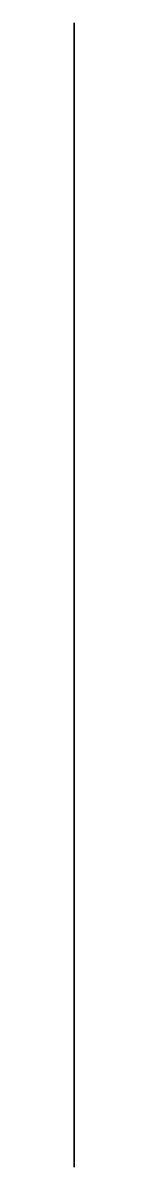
# Model space of a CAD drawing. Header units: centimetres. Extents: x 0 to 0, y -0.5 to 0.5.
import ezdxf

# ---------------------------------------------------------------- set-up
doc = ezdxf.new("R2010")
doc.units = ezdxf.units.CM
doc.header["$MEASUREMENT"] = 0
doc.layers.add('Front spar v5_Sketch1', color=7, linetype='Continuous')

msp = doc.modelspace()

# ---------------------------------------------------------------- linework, layer by layer
at = {"layer": 'Front spar v5_Sketch1', "extrusion": (1, 0, 0)}
for radius in [0.5, 0.4]:
    msp.add_circle((0, 0), radius, dxfattribs=at)
at = {"layer": 'Front spar v5_Sketch1'}
msp.add_point((0, 0), dxfattribs=at)

doc.saveas('drawing.dxf')
